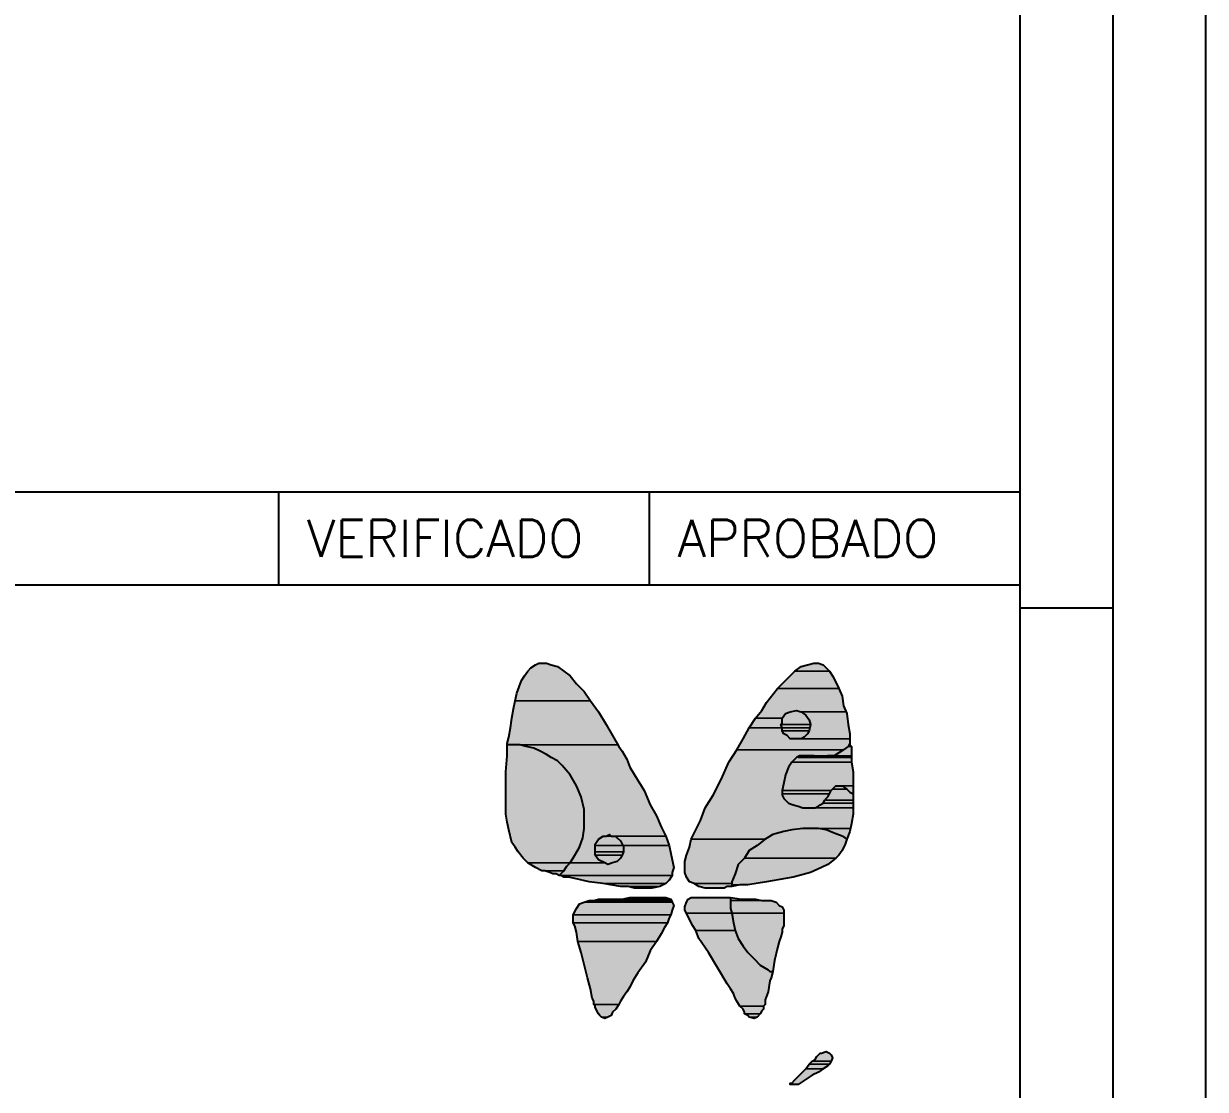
# Model space of a CAD drawing. Header units: millimetres. Extents: x 8 to 428, y 11 to 308.
# Drawn here: x 396.2 to 428.03, y 38.72 to 67.41 of the extents above; entities that cross this region are included whole.
import ezdxf

# ---------------------------------------------------------------- set-up
doc = ezdxf.new("R2010")
doc.units = ezdxf.units.MM
doc.layers.add('CAJETIN', color=1, linetype='Continuous')
doc.layers.add('FORMATO', color=7, linetype='Continuous')
doc.styles.add('PY', font='ROMANS.shx')

# ---------------------------------------------------------------- blocks, each defined once
blk = doc.blocks.new('MARCO-A1')
at = {"layer": 'FORMATO', "color": 5}
blk.add_line((831, 81.75), (836, 81.75), dxfattribs=at)
at = {"layer": 'FORMATO', "color": 1}
blk.add_lwpolyline([(0, 594), (841, 594), (841, 0), (0, 0)], close=True, dxfattribs=at)
at = {"layer": 'FORMATO', "color": 5}
blk.add_lwpolyline([(5, 589), (836, 589), (836, 5), (5, 5)], close=True, dxfattribs=at)
at = {"layer": 'FORMATO', "color": 8, "linetype": 'Continuous'}
blk.add_lwpolyline([(10, 584), (831, 584), (831, 10), (10, 10)], close=True, dxfattribs=at)
blk = doc.blocks.new('Simbolo persan')
at = {"layer": 'CAJETIN', "true_color": 0x0080ad, "transparency": 33554559}
h = blk.add_hatch(color=144, dxfattribs=at)
h.paths.add_polyline_path([(3046.767, 1411.454), (3046.513, 1411.369), (3046.259, 1411.496), (3046.174, 1411.623), (3046.174, 1411.92), (3046.259, 1412.047), (3046.344, 1412.089), (3046.386, 1412.131), (3046.471, 1412.131), (3046.555, 1412.174), (3046.598, 1412.131), (3046.725, 1412.131), (3046.852, 1412.004), (3046.894, 1411.92), (3046.894, 1411.877), (3046.936, 1411.877), (3046.936, 1411.666), (3046.894, 1411.623), (3046.852, 1411.539)])
h.paths.add_polyline_path([(3048.249, 1411.327), (3048.249, 1411.539), (3048.206, 1411.623), (3048.206, 1411.708), (3048.164, 1411.793), (3048.164, 1411.877), (3048.122, 1411.92), (3048.122, 1412.004), (3048.079, 1412.089), (3048.079, 1412.131), (3048.037, 1412.131), (3048.037, 1412.174), (3047.952, 1412.343), (3047.952, 1412.385), (3047.91, 1412.47), (3047.868, 1412.597), (3047.741, 1412.851), (3047.656, 1412.978), (3047.571, 1413.19), (3047.487, 1413.359), (3047.402, 1413.486), (3047.275, 1413.783), (3047.233, 1413.783), (3047.106, 1413.994), (3047.106, 1414.037), (3047.063, 1414.164), (3046.979, 1414.248), (3046.852, 1414.502), (3046.809, 1414.545), (3046.809, 1414.629), (3046.682, 1414.799), (3046.64, 1414.841), (3046.513, 1415.053), (3046.471, 1415.137), (3046.344, 1415.307), (3046.217, 1415.561), (3046.047, 1415.772), (3045.92, 1415.984), (3045.666, 1416.238), (3045.624, 1416.323), (3045.497, 1416.45), (3045.454, 1416.45), (3045.327, 1416.577), (3045.2, 1416.661), (3045.158, 1416.704), (3045.073, 1416.746), (3044.989, 1416.746), (3044.946, 1416.788), (3044.65, 1416.788), (3044.608, 1416.746), (3044.565, 1416.746), (3044.481, 1416.704), (3044.438, 1416.661), (3044.396, 1416.577), (3044.354, 1416.577), (3044.184, 1416.323), (3044.184, 1416.238), (3044.1, 1416.026), (3044.057, 1415.984), (3043.973, 1415.561), (3043.93, 1415.476), (3043.93, 1415.307), (3043.888, 1415.137), (3043.888, 1415.053), (3043.846, 1414.841), (3043.846, 1414.799), (3043.803, 1414.629), (3043.803, 1414.587), (3044.142, 1414.587), (3044.227, 1414.545), (3044.311, 1414.545), (3044.523, 1414.502), (3044.692, 1414.418), (3044.735, 1414.418), (3044.989, 1414.248), (3045.158, 1414.164), (3045.285, 1414.037), (3045.285, 1413.994), (3045.497, 1413.783), (3045.666, 1413.486), (3045.708, 1413.359), (3045.793, 1413.19), (3045.835, 1412.978), (3045.878, 1412.851), (3045.878, 1412.343), (3045.835, 1412.174), (3045.835, 1412.089), (3045.793, 1412.047), (3045.751, 1411.92), (3045.751, 1411.835), (3045.708, 1411.835), (3045.708, 1411.75), (3045.666, 1411.708), (3045.666, 1411.666), (3045.624, 1411.623), (3045.539, 1411.496), (3045.497, 1411.412), (3045.37, 1411.285), (3045.327, 1411.2), (3045.2, 1411.073), (3045.243, 1411.073), (3045.327, 1411.031), (3045.454, 1411.031), (3045.793, 1410.946), (3046.005, 1410.904), (3046.386, 1410.861), (3046.852, 1410.777), (3047.063, 1410.777), (3047.233, 1410.734), (3047.698, 1410.734), (3047.783, 1410.777), (3047.91, 1410.777), (3048.079, 1410.861), (3048.206, 1410.988), (3048.206, 1411.031), (3048.249, 1411.031), (3048.249, 1411.2), (3048.291, 1411.285)], flags=0)
h = blk.add_hatch(color=144, dxfattribs=at)
h.paths.add_polyline_path([(3050.196, 1414.841), (3050.154, 1414.756), (3050.069, 1414.629), (3049.9, 1414.291), (3049.857, 1414.248), (3049.857, 1414.206), (3049.815, 1414.121), (3049.773, 1414.121), (3049.73, 1413.994), (3049.603, 1413.783), (3049.561, 1413.656), (3049.519, 1413.571), (3049.392, 1413.359), (3049.349, 1413.274), (3049.349, 1413.232), (3049.307, 1413.232), (3049.307, 1413.147), (3049.265, 1413.105), (3049.222, 1413.02), (3049.18, 1412.978), (3049.18, 1412.936), (3049.138, 1412.893), (3049.095, 1412.724), (3048.968, 1412.47), (3048.884, 1412.343), (3048.884, 1412.301), (3048.841, 1412.258), (3048.841, 1412.174), (3048.757, 1412.047), (3048.714, 1411.877), (3048.714, 1411.835), (3048.672, 1411.75), (3048.63, 1411.623), (3048.63, 1411.539), (3048.587, 1411.454), (3048.587, 1411.158), (3048.63, 1411.115), (3048.63, 1411.031), (3048.714, 1410.904), (3048.757, 1410.904), (3048.926, 1410.819), (3048.968, 1410.777), (3049.095, 1410.777), (3049.138, 1410.734), (3049.646, 1410.734), (3049.73, 1410.777), (3049.857, 1410.777), (3049.857, 1410.904), (3049.9, 1410.904), (3049.9, 1411.031), (3049.942, 1411.115), (3049.942, 1411.158), (3050.027, 1411.285), (3050.027, 1411.369), (3050.196, 1411.539), (3050.238, 1411.623), (3050.323, 1411.75), (3050.45, 1411.835), (3050.535, 1411.877), (3050.747, 1412.047), (3050.958, 1412.174), (3051.255, 1412.258), (3051.382, 1412.301), (3051.466, 1412.301), (3051.763, 1412.343), (3052.186, 1412.343), (3052.398, 1412.301), (3052.482, 1412.258), (3052.609, 1412.216), (3052.821, 1412.131), (3052.906, 1412.089), (3052.948, 1412.047), (3052.948, 1412.089), (3052.99, 1412.131), (3052.99, 1412.216), (3053.033, 1412.258), (3053.033, 1412.343), (3053.075, 1412.47), (3053.075, 1412.555), (3053.117, 1412.724), (3053.117, 1413.274), (3053.033, 1413.317), (3053.033, 1413.359), (3052.948, 1413.402), (3052.821, 1413.486), (3052.609, 1413.486), (3052.567, 1413.402), (3052.525, 1413.359), (3052.525, 1413.317), (3052.482, 1413.274), (3052.44, 1413.19), (3052.398, 1413.147), (3052.398, 1413.105), (3052.355, 1413.105), (3052.313, 1413.02), (3052.228, 1412.978), (3052.186, 1412.936), (3052.101, 1412.893), (3051.763, 1412.893), (3051.382, 1413.02), (3051.255, 1413.147), (3051.212, 1413.232), (3051.212, 1413.359), (3051.255, 1413.571), (3051.255, 1413.656), (3051.297, 1413.783), (3051.382, 1413.994), (3051.466, 1414.121), (3051.593, 1414.248), (3051.678, 1414.291), (3052.059, 1414.291), (3052.186, 1414.248), (3052.313, 1414.248), (3052.44, 1414.291), (3052.609, 1414.291), (3052.99, 1414.545), (3053.033, 1414.629), (3053.033, 1414.883), (3052.99, 1414.968), (3052.99, 1415.137), (3052.948, 1415.264), (3052.948, 1415.434), (3052.906, 1415.476), (3052.906, 1415.518), (3052.863, 1415.645), (3052.863, 1415.73), (3052.821, 1415.899), (3052.736, 1416.111), (3052.694, 1416.238), (3052.652, 1416.28), (3052.567, 1416.45), (3052.567, 1416.492), (3052.313, 1416.746), (3052.228, 1416.746), (3052.186, 1416.788), (3051.974, 1416.788), (3051.89, 1416.746), (3051.847, 1416.746), (3051.72, 1416.704), (3051.678, 1416.661), (3051.551, 1416.577), (3051.085, 1416.111), (3050.916, 1415.899), (3050.789, 1415.73), (3050.747, 1415.645), (3050.662, 1415.518), (3050.62, 1415.518), (3050.62, 1415.476), (3050.577, 1415.434), (3050.493, 1415.307), (3050.45, 1415.222), (3050.366, 1415.137), (3050.366, 1415.053), (3050.323, 1415.053), (3050.238, 1414.883)])
h.paths.add_polyline_path([(3051.424, 1414.756), (3051.339, 1414.841), (3051.255, 1414.883), (3051.212, 1414.968), (3051.212, 1415.053), (3051.17, 1415.137), (3051.212, 1415.18), (3051.212, 1415.307), (3051.297, 1415.434), (3051.424, 1415.476), (3051.593, 1415.518), (3051.678, 1415.476), (3051.72, 1415.476), (3051.805, 1415.434), (3051.847, 1415.391), (3051.932, 1415.264), (3051.974, 1415.137), (3051.932, 1414.968), (3051.89, 1414.883), (3051.847, 1414.883), (3051.805, 1414.799), (3051.72, 1414.756)], flags=0)
at = {"layer": 'CAJETIN', "true_color": 0xa3cbc0, "transparency": 33554559}
for points in [[(3051.678, 1415.476), (3051.593, 1415.518), (3051.424, 1415.476), (3051.297, 1415.434), (3051.297, 1415.391), (3051.212, 1415.307), (3051.212, 1415.18), (3051.17, 1415.137), (3051.212, 1415.053), (3051.212, 1414.968), (3051.255, 1414.883), (3051.297, 1414.883), (3051.339, 1414.841), (3051.339, 1414.799), (3051.424, 1414.756), (3051.72, 1414.756), (3051.805, 1414.799), (3051.805, 1414.841), (3051.89, 1414.883), (3051.932, 1414.968), (3051.932, 1415.053), (3051.974, 1415.137), (3051.932, 1415.18), (3051.932, 1415.307), (3051.847, 1415.391), (3051.847, 1415.434), (3051.72, 1415.476)], [(3044.142, 1414.587), (3043.803, 1414.587), (3043.803, 1414.248), (3043.761, 1414.164), (3043.761, 1412.724), (3043.803, 1412.597), (3043.803, 1412.47), (3043.846, 1412.343), (3043.846, 1412.301), (3043.888, 1412.089), (3043.93, 1411.962), (3044.1, 1411.708), (3044.142, 1411.623), (3044.354, 1411.412), (3044.396, 1411.412), (3044.523, 1411.327), (3044.565, 1411.285), (3044.735, 1411.2), (3044.819, 1411.2), (3044.946, 1411.158), (3044.989, 1411.115), (3045.116, 1411.115), (3045.158, 1411.073), (3045.2, 1411.073), (3045.2, 1411.115), (3045.243, 1411.115), (3045.243, 1411.158), (3045.285, 1411.2), (3045.327, 1411.2), (3045.412, 1411.285), (3045.412, 1411.327), (3045.497, 1411.412), (3045.581, 1411.539), (3045.666, 1411.708), (3045.708, 1411.835), (3045.751, 1411.835), (3045.835, 1412.089), (3045.878, 1412.301), (3045.878, 1412.851), (3045.793, 1413.19), (3045.708, 1413.359), (3045.666, 1413.486), (3045.581, 1413.656), (3045.497, 1413.783), (3045.412, 1413.867), (3045.285, 1414.037), (3045.158, 1414.164), (3044.989, 1414.248), (3044.946, 1414.291), (3044.523, 1414.502), (3044.311, 1414.545)], [(3053.075, 1414.545), (3053.033, 1414.587), (3052.99, 1414.545), (3052.948, 1414.545), (3052.863, 1414.46), (3052.779, 1414.418), (3052.736, 1414.375), (3052.609, 1414.291), (3052.44, 1414.291), (3052.313, 1414.248), (3052.186, 1414.248), (3052.101, 1414.291), (3051.678, 1414.291), (3051.678, 1414.248), (3051.593, 1414.248), (3051.466, 1414.121), (3051.382, 1413.994), (3051.339, 1413.867), (3051.297, 1413.825), (3051.297, 1413.783), (3051.255, 1413.656), (3051.255, 1413.571), (3051.212, 1413.486), (3051.212, 1413.232), (3051.255, 1413.19), (3051.255, 1413.147), (3051.297, 1413.147), (3051.297, 1413.105), (3051.339, 1413.105), (3051.382, 1413.02), (3051.424, 1413.02), (3051.509, 1412.978), (3051.551, 1412.978), (3051.636, 1412.936), (3051.678, 1412.936), (3051.763, 1412.893), (3052.101, 1412.893), (3052.186, 1412.936), (3052.228, 1412.978), (3052.271, 1412.978), (3052.313, 1413.02), (3052.355, 1413.105), (3052.398, 1413.105), (3052.398, 1413.147), (3052.44, 1413.147), (3052.44, 1413.232), (3052.482, 1413.274), (3052.525, 1413.359), (3052.652, 1413.486), (3052.821, 1413.486), (3052.948, 1413.402), (3053.033, 1413.317), (3053.117, 1413.274), (3053.117, 1413.994), (3053.075, 1414.121)], [(3046.598, 1412.131), (3046.555, 1412.174), (3046.513, 1412.131), (3046.386, 1412.131), (3046.301, 1412.089), (3046.259, 1412.047), (3046.259, 1412.004), (3046.217, 1411.92), (3046.174, 1411.92), (3046.174, 1411.623), (3046.259, 1411.539), (3046.259, 1411.496), (3046.428, 1411.412), (3046.471, 1411.412), (3046.513, 1411.369), (3046.555, 1411.369), (3046.64, 1411.412), (3046.682, 1411.412), (3046.767, 1411.454), (3046.852, 1411.539), (3046.894, 1411.623), (3046.936, 1411.666), (3046.936, 1411.877), (3046.894, 1411.92), (3046.852, 1412.004), (3046.725, 1412.131)], [(3052.186, 1412.343), (3051.593, 1412.343), (3051.466, 1412.301), (3051.339, 1412.301), (3051.255, 1412.258), (3051.128, 1412.216), (3050.958, 1412.174), (3050.916, 1412.131), (3050.747, 1412.047), (3050.535, 1411.92), (3050.535, 1411.877), (3050.366, 1411.75), (3050.323, 1411.75), (3050.238, 1411.623), (3050.196, 1411.539), (3050.154, 1411.539), (3050.069, 1411.369), (3050.027, 1411.369), (3049.984, 1411.285), (3049.942, 1411.158), (3049.942, 1411.073), (3049.9, 1411.031), (3049.9, 1410.988), (3049.857, 1410.904), (3049.857, 1410.777), (3050.069, 1410.819), (3050.281, 1410.819), (3050.323, 1410.861), (3050.704, 1410.904), (3050.789, 1410.904), (3051.297, 1410.988), (3051.509, 1411.031), (3051.847, 1411.115), (3051.974, 1411.158), (3052.271, 1411.285), (3052.398, 1411.369), (3052.44, 1411.369), (3052.652, 1411.539), (3052.736, 1411.623), (3052.779, 1411.75), (3052.821, 1411.75), (3052.906, 1411.877), (3052.906, 1411.92), (3052.948, 1412.047), (3052.906, 1412.089), (3052.736, 1412.174), (3052.482, 1412.258), (3052.398, 1412.301), (3052.271, 1412.301)], [(3050.111, 1410.438), (3049.815, 1410.48), (3049.815, 1410.142), (3049.857, 1410.057), (3049.857, 1409.972), (3049.9, 1409.845), (3049.9, 1409.718), (3049.942, 1409.634), (3049.942, 1409.591), (3049.984, 1409.549), (3050.027, 1409.422), (3050.027, 1409.38), (3050.069, 1409.295), (3050.154, 1409.168), (3050.196, 1409.126), (3050.281, 1408.998), (3050.62, 1408.66), (3050.831, 1408.533), (3050.874, 1408.49), (3050.958, 1408.49), (3050.958, 1408.533), (3051.001, 1408.66), (3051.001, 1408.787), (3051.043, 1408.829), (3051.085, 1408.998), (3051.085, 1409.126), (3051.128, 1409.168), (3051.128, 1409.295), (3051.17, 1409.38), (3051.17, 1409.422), (3051.212, 1409.549), (3051.212, 1409.634), (3051.255, 1409.718), (3051.255, 1410.142), (3051.212, 1410.184), (3051.212, 1410.226), (3051.128, 1410.269), (3051.043, 1410.353), (3050.916, 1410.396), (3050.662, 1410.396), (3050.493, 1410.438)]]:
    blk.add_hatch(color=9, dxfattribs=at).paths.add_polyline_path(points)
at = {"layer": 'CAJETIN', "true_color": 0x0080ad, "transparency": 33554559}
h = blk.add_hatch(color=144, dxfattribs=at)
h.paths.add_polyline_path([(3053.117, 1413.274), (3053.117, 1413.274), (3053.117, 1413.274)], flags=0)
h.paths.add_polyline_path([(3053.117, 1413.274), (3053.117, 1413.274), (3053.117, 1413.274)], flags=0)
h.paths.add_polyline_path([(3053.117, 1413.274), (3053.117, 1413.274), (3053.117, 1413.274)], flags=0)
h.paths.add_polyline_path([(3053.117, 1413.274), (3052.482, 1413.274), (3053.117, 1413.274)], flags=0)
for points in [[(3048.079, 1410.48), (3047.106, 1410.48), (3046.894, 1410.438), (3046.259, 1410.438), (3046.132, 1410.396), (3046.005, 1410.396), (3045.751, 1410.311), (3045.708, 1410.269), (3045.666, 1410.184), (3045.624, 1410.142), (3045.581, 1410.015), (3045.581, 1409.803), (3045.624, 1409.718), (3045.624, 1409.676), (3045.666, 1409.549), (3045.666, 1409.507), (3045.708, 1409.295), (3045.793, 1409.041), (3045.793, 1408.998), (3045.835, 1408.744), (3045.92, 1408.448), (3045.962, 1408.321), (3045.962, 1408.236), (3046.005, 1408.067), (3046.047, 1408.025), (3046.047, 1407.94), (3046.089, 1407.813), (3046.089, 1407.771), (3046.132, 1407.686), (3046.132, 1407.601), (3046.174, 1407.559), (3046.174, 1407.474), (3046.217, 1407.39), (3046.259, 1407.347), (3046.259, 1407.305), (3046.301, 1407.305), (3046.344, 1407.263), (3046.428, 1407.22), (3046.513, 1407.263), (3046.555, 1407.305), (3046.598, 1407.305), (3046.64, 1407.347), (3046.64, 1407.39), (3046.767, 1407.517), (3046.767, 1407.559), (3046.809, 1407.601), (3046.852, 1407.686), (3046.936, 1407.771), (3046.936, 1407.813), (3047.021, 1407.94), (3047.063, 1408.025), (3047.106, 1408.067), (3047.233, 1408.321), (3047.317, 1408.448), (3047.529, 1408.744), (3047.656, 1408.998), (3047.656, 1409.041), (3047.825, 1409.295), (3047.952, 1409.507), (3047.952, 1409.549), (3048.037, 1409.676), (3048.079, 1409.718), (3048.122, 1409.803), (3048.122, 1409.845), (3048.206, 1410.015), (3048.249, 1410.142), (3048.249, 1410.184), (3048.291, 1410.269), (3048.249, 1410.311), (3048.249, 1410.353), (3048.206, 1410.396), (3048.206, 1410.438), (3048.122, 1410.438)], [(3049.815, 1410.48), (3048.757, 1410.48), (3048.672, 1410.438), (3048.672, 1410.396), (3048.587, 1410.311), (3048.587, 1410.142), (3048.799, 1409.718), (3048.884, 1409.591), (3048.968, 1409.38), (3049.011, 1409.38), (3049.095, 1409.168), (3049.222, 1408.998), (3049.307, 1408.829), (3049.434, 1408.66), (3049.476, 1408.575), (3049.476, 1408.533), (3049.519, 1408.49), (3049.603, 1408.321), (3049.688, 1408.236), (3049.73, 1408.152), (3049.815, 1408.025), (3049.857, 1407.94), (3049.9, 1407.898), (3049.942, 1407.771), (3049.984, 1407.728), (3049.984, 1407.686), (3050.027, 1407.601), (3050.069, 1407.559), (3050.111, 1407.559), (3050.111, 1407.474), (3050.154, 1407.474), (3050.154, 1407.432), (3050.196, 1407.39), (3050.196, 1407.347), (3050.238, 1407.347), (3050.323, 1407.263), (3050.45, 1407.22), (3050.535, 1407.263), (3050.662, 1407.39), (3050.662, 1407.474), (3050.704, 1407.474), (3050.704, 1407.559), (3050.747, 1407.601), (3050.747, 1407.728), (3050.789, 1407.771), (3050.789, 1407.898), (3050.831, 1407.94), (3050.831, 1408.025), (3050.874, 1408.152), (3050.874, 1408.236), (3050.916, 1408.321), (3050.958, 1408.49), (3050.874, 1408.49), (3050.789, 1408.575), (3050.62, 1408.66), (3050.281, 1408.998), (3050.154, 1409.168), (3050.027, 1409.38), (3049.942, 1409.591), (3049.9, 1409.718), (3049.9, 1409.803), (3049.857, 1409.888), (3049.857, 1410.057), (3049.815, 1410.142)]]:
    blk.add_hatch(color=144, dxfattribs=at).paths.add_polyline_path(points)
at = {"layer": 'CAJETIN', "transparency": 33554559}
blk.add_hatch(color=256, dxfattribs=at).paths.add_polyline_path([(3052.482, 1406.289), (3052.398, 1406.331), (3052.313, 1406.289), (3052.228, 1406.289), (3052.228, 1406.247), (3052.144, 1406.204), (3052.101, 1406.162), (3052.101, 1406.12), (3052.017, 1406.077), (3051.89, 1405.95), (3051.847, 1405.866), (3051.678, 1405.696), (3051.636, 1405.696), (3051.551, 1405.569), (3051.466, 1405.485), (3051.424, 1405.485), (3051.424, 1405.442), (3051.678, 1405.442), (3051.678, 1405.485), (3051.72, 1405.485), (3051.847, 1405.569), (3052.017, 1405.696), (3052.059, 1405.696), (3052.44, 1405.95), (3052.482, 1405.993), (3052.525, 1406.077), (3052.567, 1406.12), (3052.567, 1406.204), (3052.525, 1406.247), (3052.525, 1406.289)])
at = {"layer": 'CAJETIN', "color": 144, "lineweight": 25, "true_color": 0x0080ad}
for points in [[(3047.233, 1410.734), (3047.063, 1410.777), (3046.852, 1410.777), (3046.386, 1410.861), (3046.005, 1410.904), (3045.624, 1410.988), (3045.454, 1411.031), (3045.327, 1411.031), (3045.243, 1411.073), (3045.2, 1411.073), (3045.243, 1411.115), (3045.327, 1411.2), (3045.412, 1411.327), (3045.497, 1411.412), (3045.624, 1411.623), (3045.751, 1411.835), (3045.835, 1412.089), (3045.878, 1412.343), (3045.878, 1412.47), (3045.878, 1412.597), (3045.878, 1412.766), (3045.878, 1412.851), (3045.793, 1413.19), (3045.666, 1413.486), (3045.497, 1413.783), (3045.285, 1414.037), (3045.158, 1414.164), (3044.989, 1414.248), (3044.862, 1414.333), (3044.692, 1414.418), (3044.523, 1414.502), (3044.311, 1414.545), (3044.142, 1414.587), (3043.93, 1414.587), (3043.846, 1414.587), (3043.803, 1414.587), (3043.803, 1414.629), (3043.846, 1414.799), (3043.888, 1415.053), (3043.93, 1415.307), (3043.973, 1415.561), (3044.015, 1415.772), (3044.057, 1415.984), (3044.184, 1416.323), (3044.269, 1416.45), (3044.354, 1416.577), (3044.438, 1416.661), (3044.565, 1416.746), (3044.65, 1416.788), (3044.777, 1416.788), (3044.862, 1416.788), (3044.989, 1416.746), (3045.158, 1416.704), (3045.327, 1416.577), (3045.497, 1416.45), (3045.666, 1416.238), (3045.878, 1416.026), (3046.047, 1415.772), (3046.259, 1415.476), (3046.471, 1415.137), (3046.64, 1414.841), (3046.809, 1414.545), (3046.894, 1414.418), (3047.021, 1414.206), (3047.106, 1413.994), (3047.233, 1413.783), (3047.487, 1413.359), (3047.656, 1412.978), (3047.825, 1412.682), (3047.952, 1412.385), (3048.079, 1412.131), (3048.164, 1411.877), (3048.206, 1411.666), (3048.249, 1411.496), (3048.291, 1411.285), (3048.249, 1411.158), (3048.249, 1411.073), (3048.164, 1410.946), (3048.079, 1410.861), (3047.91, 1410.777), (3047.698, 1410.734), (3047.614, 1410.734), (3047.487, 1410.734), (3047.36, 1410.734)], [(3052.948, 1412.047), (3052.906, 1412.089), (3052.821, 1412.131), (3052.609, 1412.216), (3052.398, 1412.301), (3052.186, 1412.343), (3051.974, 1412.343), (3051.763, 1412.343), (3051.466, 1412.301), (3051.255, 1412.258), (3050.958, 1412.174), (3050.747, 1412.047), (3050.535, 1411.877), (3050.323, 1411.75), (3050.196, 1411.539), (3050.027, 1411.369), (3049.942, 1411.115), (3049.857, 1410.904), (3049.857, 1410.861), (3049.857, 1410.819), (3049.857, 1410.777), (3049.73, 1410.777), (3049.646, 1410.734), (3049.519, 1410.734), (3049.392, 1410.734), (3049.222, 1410.734), (3049.138, 1410.734), (3048.968, 1410.777), (3048.841, 1410.861), (3048.714, 1410.904), (3048.63, 1411.031), (3048.587, 1411.158), (3048.587, 1411.285), (3048.587, 1411.454), (3048.63, 1411.623), (3048.714, 1411.835), (3048.757, 1412.047), (3048.884, 1412.301), (3049.011, 1412.555), (3049.138, 1412.893), (3049.349, 1413.232), (3049.561, 1413.656), (3049.773, 1414.121), (3049.984, 1414.46), (3050.154, 1414.756), (3050.323, 1415.053), (3050.493, 1415.307), (3050.662, 1415.518), (3050.789, 1415.73), (3051.085, 1416.111), (3051.212, 1416.238), (3051.339, 1416.365), (3051.466, 1416.492), (3051.551, 1416.577), (3051.72, 1416.704), (3051.89, 1416.746), (3052.059, 1416.788), (3052.186, 1416.788), (3052.313, 1416.746), (3052.398, 1416.661), (3052.482, 1416.577), (3052.567, 1416.45), (3052.652, 1416.28), (3052.736, 1416.111), (3052.821, 1415.899), (3052.863, 1415.645), (3052.948, 1415.434), (3052.99, 1415.137), (3053.033, 1414.883), (3053.033, 1414.629), (3052.99, 1414.545), (3052.863, 1414.46), (3052.736, 1414.375), (3052.609, 1414.291), (3052.44, 1414.291), (3052.313, 1414.248), (3052.186, 1414.248), (3052.059, 1414.291), (3051.974, 1414.291), (3051.763, 1414.291), (3051.678, 1414.291), (3051.593, 1414.248), (3051.551, 1414.206), (3051.466, 1414.121), (3051.382, 1413.994), (3051.297, 1413.783), (3051.255, 1413.571), (3051.212, 1413.359), (3051.212, 1413.274), (3051.212, 1413.232), (3051.255, 1413.147), (3051.297, 1413.105), (3051.382, 1413.02), (3051.509, 1412.978), (3051.636, 1412.936), (3051.763, 1412.893), (3051.89, 1412.893), (3052.017, 1412.893), (3052.101, 1412.893), (3052.186, 1412.936), (3052.228, 1412.978), (3052.313, 1413.02), (3052.355, 1413.105), (3052.398, 1413.147), (3052.44, 1413.19), (3052.482, 1413.274), (3052.525, 1413.359), (3052.567, 1413.402), (3052.652, 1413.486), (3052.736, 1413.486), (3052.821, 1413.486), (3052.948, 1413.402), (3053.033, 1413.317), (3053.117, 1413.274), (3053.117, 1413.105), (3053.117, 1413.02), (3053.117, 1412.724), (3053.075, 1412.47), (3053.033, 1412.258)], [(3046.344, 1407.263), (3046.301, 1407.305), (3046.259, 1407.347), (3046.174, 1407.517), (3046.174, 1407.559), (3046.132, 1407.601), (3046.132, 1407.686), (3046.089, 1407.771), (3046.047, 1408.025), (3045.962, 1408.321), (3045.793, 1408.998), (3045.708, 1409.295), (3045.666, 1409.549), (3045.624, 1409.718), (3045.581, 1409.803), (3045.581, 1409.845), (3045.581, 1410.015), (3045.666, 1410.184), (3045.751, 1410.311), (3045.878, 1410.353), (3046.005, 1410.396), (3046.047, 1410.396), (3046.132, 1410.396), (3046.259, 1410.438), (3046.428, 1410.438), (3046.64, 1410.438), (3046.894, 1410.438), (3047.106, 1410.48), (3047.275, 1410.48), (3047.402, 1410.48), (3047.529, 1410.48), (3047.741, 1410.48), (3047.91, 1410.48), (3047.995, 1410.48), (3048.079, 1410.48), (3048.206, 1410.438), (3048.249, 1410.353), (3048.291, 1410.269), (3048.249, 1410.142), (3048.206, 1410.015), (3048.164, 1409.93), (3048.122, 1409.803), (3048.037, 1409.676), (3047.952, 1409.507), (3047.825, 1409.295), (3047.656, 1409.041), (3047.529, 1408.744), (3047.317, 1408.448), (3047.19, 1408.236), (3047.106, 1408.067), (3047.021, 1407.94), (3046.936, 1407.813), (3046.852, 1407.686), (3046.809, 1407.601), (3046.725, 1407.474), (3046.64, 1407.39), (3046.598, 1407.305), (3046.513, 1407.263), (3046.428, 1407.22)], [(3049.815, 1410.48), (3049.815, 1410.396), (3049.815, 1410.311), (3049.815, 1410.184), (3049.857, 1410.057), (3049.9, 1409.803), (3049.942, 1409.591), (3050.027, 1409.38), (3050.154, 1409.168), (3050.281, 1408.998), (3050.45, 1408.829), (3050.62, 1408.66), (3050.831, 1408.533), (3050.874, 1408.49), (3050.916, 1408.49), (3050.958, 1408.49), (3050.916, 1408.321), (3050.874, 1408.236), (3050.831, 1407.94), (3050.747, 1407.728), (3050.747, 1407.601), (3050.704, 1407.559), (3050.704, 1407.474), (3050.662, 1407.432), (3050.62, 1407.347), (3050.535, 1407.263), (3050.45, 1407.22), (3050.323, 1407.263), (3050.281, 1407.305), (3050.196, 1407.347), (3050.196, 1407.39), (3050.154, 1407.474), (3050.069, 1407.559), (3049.984, 1407.686), (3049.942, 1407.771), (3049.9, 1407.898), (3049.815, 1408.025), (3049.73, 1408.152), (3049.476, 1408.575), (3049.222, 1408.998), (3048.968, 1409.38), (3048.884, 1409.591), (3048.799, 1409.718), (3048.714, 1409.888), (3048.63, 1410.057), (3048.587, 1410.142), (3048.587, 1410.226), (3048.63, 1410.353), (3048.672, 1410.438), (3048.757, 1410.48), (3048.884, 1410.48), (3048.926, 1410.48), (3048.968, 1410.48), (3049.18, 1410.48), (3049.392, 1410.48), (3049.688, 1410.48)]]:
    blk.add_lwpolyline(points, close=True, dxfattribs=at)
at = {"layer": 'CAJETIN', "color": 144, "lineweight": 0, "true_color": 0x0080ad}
for points in [[(3052.482, 1416.577), (3051.551, 1416.577), (3052.482, 1416.577)], [(3052.736, 1416.111), (3051.085, 1416.111), (3052.736, 1416.111)], [(3046.047, 1415.772), (3044.015, 1415.772), (3046.047, 1415.772)], [(3052.906, 1415.476), (3051.678, 1415.476), (3052.906, 1415.476)], [(3051.212, 1415.307), (3050.493, 1415.307), (3051.212, 1415.307)], [(3053.033, 1414.756), (3051.72, 1414.756), (3053.033, 1414.756)], [(3046.809, 1414.587), (3043.846, 1414.587), (3046.809, 1414.587)], [(3046.809, 1414.587), (3043.93, 1414.587), (3046.809, 1414.587)], [(3052.863, 1414.46), (3049.984, 1414.46), (3052.863, 1414.46)], [(3052.44, 1414.291), (3052.059, 1414.291), (3052.44, 1414.291)], [(3053.117, 1413.105), (3052.398, 1413.105), (3053.117, 1413.105)], [(3052.948, 1413.402), (3052.567, 1413.402), (3052.948, 1413.402)], [(3053.117, 1412.893), (3052.101, 1412.893), (3053.117, 1412.893)], [(3053.117, 1413.02), (3052.313, 1413.02), (3053.117, 1413.02)], [(3053.033, 1412.343), (3051.974, 1412.343), (3053.033, 1412.343)], [(3048.037, 1412.131), (3046.598, 1412.131), (3048.037, 1412.131)], [(3048.079, 1412.131), (3046.725, 1412.131), (3048.079, 1412.131)], [(3048.164, 1411.877), (3046.894, 1411.877), (3048.164, 1411.877)], [(3050.747, 1412.047), (3048.757, 1412.047), (3050.747, 1412.047)], [(3046.428, 1411.412), (3045.497, 1411.412), (3046.428, 1411.412)], [(3048.249, 1411.073), (3045.2, 1411.073), (3048.249, 1411.073)], [(3048.249, 1411.073), (3045.2, 1411.073), (3048.249, 1411.073)], [(3048.079, 1410.861), (3046.386, 1410.861), (3048.079, 1410.861)], [(3047.91, 1410.777), (3046.852, 1410.777), (3047.91, 1410.777)], [(3049.857, 1410.861), (3048.841, 1410.861), (3049.857, 1410.861)], [(3049.646, 1410.734), (3049.138, 1410.734), (3049.646, 1410.734)], [(3048.249, 1410.353), (3045.878, 1410.353), (3048.249, 1410.353)], [(3048.206, 1410.396), (3046.132, 1410.396), (3048.206, 1410.396)], [(3048.206, 1410.438), (3046.259, 1410.438), (3048.206, 1410.438)], [(3048.079, 1410.48), (3047.19, 1410.48), (3048.079, 1410.48)], [(3049.815, 1410.48), (3048.757, 1410.48), (3049.815, 1410.48)], [(3048.206, 1410.015), (3045.581, 1410.015), (3048.206, 1410.015)], [(3049.857, 1410.057), (3048.63, 1410.057), (3049.857, 1410.057)], [(3048.122, 1409.803), (3045.581, 1409.803), (3048.122, 1409.803)], [(3047.825, 1409.295), (3045.708, 1409.295), (3047.825, 1409.295)], [(3049.942, 1409.591), (3048.884, 1409.591), (3049.942, 1409.591)], [(3046.809, 1407.601), (3046.132, 1407.601), (3046.809, 1407.601)], [(3050.704, 1407.559), (3050.069, 1407.559), (3050.704, 1407.559)], [(3046.513, 1407.263), (3046.344, 1407.263), (3046.513, 1407.263)], [(3050.62, 1407.347), (3050.196, 1407.347), (3050.62, 1407.347)], [(3050.535, 1407.263), (3050.323, 1407.263), (3050.535, 1407.263)]]:
    blk.add_lwpolyline(points, dxfattribs=at)
at = {"layer": 'CAJETIN', "color": 9, "lineweight": 25, "true_color": 0xa3cbc0}
for points in [[(3051.509, 1414.756), (3051.424, 1414.756), (3051.339, 1414.841), (3051.255, 1414.883), (3051.212, 1414.968), (3051.212, 1415.053), (3051.17, 1415.137), (3051.212, 1415.18), (3051.212, 1415.222), (3051.212, 1415.307), (3051.297, 1415.434), (3051.424, 1415.476), (3051.593, 1415.518), (3051.72, 1415.476), (3051.847, 1415.391), (3051.932, 1415.264), (3051.974, 1415.137), (3051.932, 1414.968), (3051.89, 1414.883), (3051.805, 1414.799), (3051.72, 1414.756), (3051.593, 1414.756)], [(3046.428, 1411.412), (3046.259, 1411.496), (3046.174, 1411.623), (3046.174, 1411.666), (3046.174, 1411.708), (3046.174, 1411.75), (3046.174, 1411.835), (3046.174, 1411.877), (3046.174, 1411.92), (3046.259, 1412.047), (3046.386, 1412.131), (3046.471, 1412.131), (3046.555, 1412.174), (3046.598, 1412.131), (3046.64, 1412.131), (3046.725, 1412.131), (3046.767, 1412.089), (3046.852, 1412.004), (3046.894, 1411.92), (3046.936, 1411.877), (3046.936, 1411.793), (3046.936, 1411.708), (3046.894, 1411.623), (3046.852, 1411.539), (3046.767, 1411.454), (3046.64, 1411.412), (3046.513, 1411.369)]]:
    blk.add_lwpolyline(points, close=True, dxfattribs=at)
at = {"layer": 'CAJETIN', "color": 144, "lineweight": 0, "true_color": 0x0080ad}
blk.add_lwpolyline([(3051.212, 1415.053), (3050.323, 1415.053), (3051.212, 1415.053)], close=True, dxfattribs=at)
at = {"layer": 'CAJETIN', "color": 9, "lineweight": 0, "true_color": 0xa3cbc0}
for points in [[(3051.974, 1415.137), (3051.17, 1415.137), (3051.974, 1415.137)], [(3051.932, 1415.053), (3051.212, 1415.053), (3051.932, 1415.053)], [(3051.932, 1414.968), (3051.212, 1414.968), (3051.932, 1414.968)], [(3053.075, 1414.545), (3052.99, 1414.545), (3053.075, 1414.545)], [(3053.075, 1414.545), (3053.033, 1414.587), (3053.075, 1414.545)], [(3053.075, 1414.121), (3051.466, 1414.121), (3053.075, 1414.121)], [(3053.075, 1414.248), (3051.636, 1414.248), (3053.075, 1414.248)], [(3053.075, 1414.248), (3051.678, 1414.248), (3053.075, 1414.248)], [(3053.075, 1414.291), (3052.609, 1414.291), (3053.075, 1414.291)], [(3053.117, 1413.486), (3052.736, 1413.486), (3053.117, 1413.486)], [(3052.525, 1413.359), (3051.212, 1413.359), (3052.525, 1413.359)], [(3052.482, 1413.274), (3051.212, 1413.274), (3052.482, 1413.274)], [(3052.101, 1412.893), (3051.763, 1412.893), (3052.101, 1412.893)], [(3046.936, 1411.877), (3046.174, 1411.877), (3046.936, 1411.877)], [(3046.725, 1412.131), (3046.386, 1412.131), (3046.725, 1412.131)], [(3046.64, 1412.131), (3046.471, 1412.131), (3046.64, 1412.131)], [(3046.936, 1411.708), (3046.174, 1411.708), (3046.936, 1411.708)], [(3046.894, 1411.623), (3046.174, 1411.623), (3046.894, 1411.623)], [(3052.652, 1411.539), (3050.196, 1411.539), (3052.652, 1411.539)], [(3045.497, 1411.412), (3044.354, 1411.412), (3045.497, 1411.412)], [(3045.327, 1411.2), (3044.735, 1411.2), (3045.327, 1411.2)], [(3050.069, 1410.819), (3049.857, 1410.819), (3050.069, 1410.819)], [(3050.747, 1410.396), (3049.815, 1410.396), (3050.747, 1410.396)], [(3051.255, 1410.057), (3049.857, 1410.057), (3051.255, 1410.057)]]:
    blk.add_lwpolyline(points, dxfattribs=at)
at = {"layer": 'CAJETIN', "color": 9, "lineweight": 25, "true_color": 0xa3cbc0}
for points in [[(3045.2, 1411.073), (3045.116, 1411.115), (3045.031, 1411.115), (3044.946, 1411.158), (3044.819, 1411.2), (3044.735, 1411.2), (3044.565, 1411.285), (3044.354, 1411.412), (3044.227, 1411.539), (3044.1, 1411.708), (3044.015, 1411.835), (3043.93, 1411.962), (3043.846, 1412.301), (3043.803, 1412.512), (3043.761, 1412.724), (3043.761, 1413.02), (3043.761, 1413.359), (3043.761, 1413.656), (3043.761, 1413.867), (3043.803, 1414.291), (3043.803, 1414.46), (3043.803, 1414.587)], [(3053.033, 1414.629), (3053.033, 1414.587), (3053.075, 1414.545), (3053.075, 1414.418), (3053.075, 1414.248), (3053.075, 1414.121), (3053.117, 1413.867), (3053.117, 1413.825), (3053.117, 1413.656), (3053.117, 1413.274)], [(3052.948, 1412.047), (3052.906, 1411.92), (3052.821, 1411.75), (3052.736, 1411.623), (3052.652, 1411.539), (3052.44, 1411.369), (3052.271, 1411.285), (3051.974, 1411.158), (3051.678, 1411.073), (3051.509, 1411.031), (3051.297, 1410.988), (3050.789, 1410.904), (3050.281, 1410.819), (3050.069, 1410.819), (3049.857, 1410.777)], [(3049.815, 1410.48), (3050.111, 1410.438), (3050.323, 1410.438), (3050.493, 1410.438), (3050.662, 1410.396), (3050.747, 1410.396), (3050.831, 1410.396), (3050.874, 1410.396), (3050.916, 1410.396), (3051.043, 1410.353), (3051.128, 1410.269), (3051.212, 1410.226), (3051.255, 1410.142), (3051.255, 1410.057), (3051.255, 1409.972), (3051.255, 1409.845), (3051.255, 1409.761), (3051.255, 1409.718), (3051.212, 1409.634), (3051.212, 1409.549), (3051.17, 1409.422), (3051.128, 1409.295), (3051.085, 1409.126), (3051.001, 1408.787), (3050.958, 1408.49)]]:
    blk.add_lwpolyline(points, dxfattribs=at)
at = {"layer": 'CAJETIN', "color": 251, "lineweight": 25, "true_color": 0x68696b}
blk.add_lwpolyline([(3051.551, 1405.442), (3051.466, 1405.442), (3051.424, 1405.442), (3051.424, 1405.485), (3051.466, 1405.485), (3051.551, 1405.569), (3051.678, 1405.696), (3051.847, 1405.866), (3051.932, 1405.993), (3052.017, 1406.077), (3052.101, 1406.12), (3052.144, 1406.204), (3052.228, 1406.289), (3052.271, 1406.289), (3052.398, 1406.331), (3052.482, 1406.289), (3052.525, 1406.247), (3052.567, 1406.162), (3052.525, 1406.077), (3052.482, 1405.993), (3052.44, 1405.95), (3052.313, 1405.866), (3052.186, 1405.781), (3052.017, 1405.696), (3051.636, 1405.442)], close=True, dxfattribs=at)
at = {"layer": 'CAJETIN', "color": 251, "lineweight": 0, "true_color": 0x68696b}
for points in [[(3052.313, 1405.866), (3051.847, 1405.866), (3052.313, 1405.866)], [(3052.482, 1405.993), (3051.932, 1405.993), (3052.482, 1405.993)], [(3052.525, 1406.077), (3052.017, 1406.077), (3052.525, 1406.077)], [(3051.636, 1405.442), (3051.466, 1405.442), (3051.636, 1405.442)], [(3051.636, 1405.442), (3051.466, 1405.442), (3051.636, 1405.442)]]:
    blk.add_lwpolyline(points, dxfattribs=at)

msp = doc.modelspace()

# ---------------------------------------------------------------- linework, layer by layer
at = {"layer": 'CAJETIN', "color": 5}
for p, q in [((333.143, 54.801), (423.037, 54.801)), ((403.06, 54.801), (403.06, 52.304)), ((413.048, 54.801), (413.048, 52.304))]:
    msp.add_line(p, q, dxfattribs=at)
at = {"layer": 'CAJETIN', "color": 8, "linetype": 'Continuous'}
msp.add_line((333.143, 52.304), (423.037, 52.304), dxfattribs=at)

# ---------------------------------------------------------------- block references
at = {"xscale": 0.499409123998651, "yscale": 0.499409123998651, "zscale": 0.499409123998651}
msp.add_blockref('MARCO-A1', (8.028, 10.853), dxfattribs=at)
at = {"layer": 'CAJETIN'}
msp.add_blockref('Simbolo persan', (-2634.578, -1366.599), dxfattribs=at)

# ---------------------------------------------------------------- texts
at = {"layer": 'CAJETIN', "color": 1, "style": 'PY'}
for s, p in [('VERIFICADO', (403.825, 53.054)), ('APROBADO', (413.813, 53.054))]:
    msp.add_text(s, height=0.9988, dxfattribs=at).set_placement(p)

doc.saveas('drawing.dxf')
